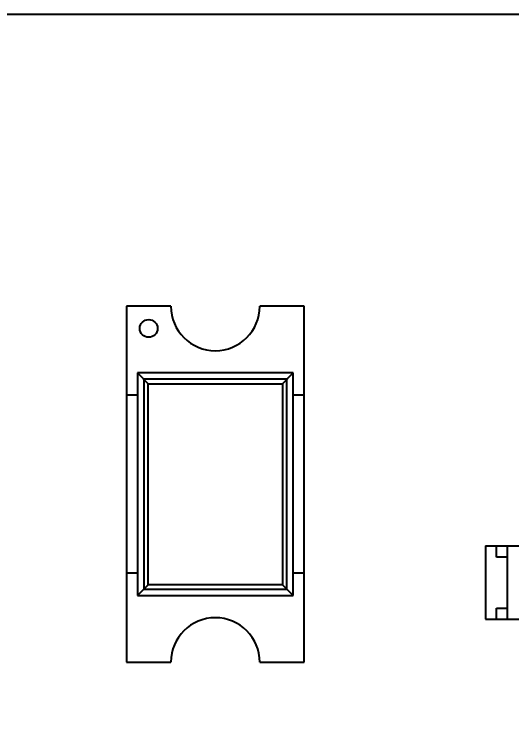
# Model space of a CAD drawing. Header units: millimetres. Extents: x 453.6 to 545.9, y 214.7 to 294.3.
# Drawn here: x 477.741 to 479.978, y 273.237 to 276.474 of the extents above; entities that cross this region are included whole.
import ezdxf

# ---------------------------------------------------------------- set-up
doc = ezdxf.new("R2010")
doc.units = ezdxf.units.MM
doc.header["$LTSCALE"] = 30.734
doc.header["$PDMODE"] = 3
doc.header["$PDSIZE"] = 0.3125
doc.layers.get('0').update_dxf_attribs({"linetype": 'CONTINUOUS'})
doc.layers.get('Defpoints').update_dxf_attribs({"linetype": 'CONTINUOUS'})
doc.layers.add('dim', color=6, linetype='CONTINUOUS', lineweight=9)
doc.styles.add('Verdana', font='verdana.ttf', dxfattribs={"height": 2.5})
doc.dimstyles.new('aaaaaaaa 3.0', dxfattribs={"dimtxt": 2.5, "dimasz": 1.5, "dimexe": 1.25, "dimexo": 0.625, "dimtad": 1, "dimdec": 1, "dimzin": 9, "dimdsep": 46, "dimtxsty": 'Verdana', "dimcen": 0, "dimazin": 0, "dimtfac": 1, "dimtofl": 0, "dimtmove": 0, "dimatfit": 3, "dimfxl": 1, "dimlwd": 25, "dimlwe": 25, "dimarcsym": 0})

# ---------------------------------------------------------------- blocks, each defined once
blk = doc.blocks.new('*D45')
at = {"layer": 'Defpoints', "color": 0}
for p in [(482.2733, 276.4739), (457.1679, 262.0629), (482.2708, 262.0629)]:
    blk.add_point(p, dxfattribs=at)
at = {"layer": 'dim', "color": 0, "lineweight": 25}
for p, q in [((481.6483, 276.4739), (455.9179, 276.4739)), ((457.1679, 274.9739), (457.1679, 263.5629)), ((481.6458, 262.0629), (455.9179, 262.0629))]:
    blk.add_line(p, q, dxfattribs=at)
at = {"layer": 'dim', "color": 0}
for points in [[(457.4179, 274.9739), (456.9179, 274.9739), (457.1679, 276.4739)], [(456.9179, 263.5629), (457.4179, 263.5629), (457.1679, 262.0629)]]:
    blk.add_solid(points, dxfattribs=at)
at = {"layer": 'dim', "color": 0, "insert": (455.2887, 269.2684), "char_height": 2.5, "attachment_point": 5, "rotation": 90, "style": 'Verdana'}
blk.add_mtext('14.4', dxfattribs=at)

msp = doc.modelspace()

# ---------------------------------------------------------------- linework, layer by layer
at = {"linetype": 'Continuous'}
for p, q in [((478.2454, 275.1628), (478.2454, 274.7628)), ((478.4454, 275.1628), (478.2454, 275.1628)), ((479.0454, 275.1627), (478.8454, 275.1627)), ((479.0454, 274.7627), (479.0454, 275.1627)), ((478.2954, 274.8628), (478.2952, 273.8628)), ((478.2954, 274.8628), (478.3437, 274.8144)), ((478.9954, 274.8627), (478.2954, 274.8628)), ((478.947, 274.8143), (478.9954, 274.8627)), ((478.9952, 273.8627), (478.9954, 274.8627)), ((478.3238, 274.8344), (478.3236, 273.8912)), ((478.9669, 274.8342), (478.3238, 274.8344)), ((478.3436, 273.9111), (478.3437, 274.8144)), ((478.3437, 274.8144), (478.947, 274.8143)), ((478.947, 274.8143), (478.9469, 273.911)), ((478.9668, 273.8911), (478.9669, 274.8342)), ((478.2454, 274.7628), (478.2452, 273.5628)), ((478.2954, 274.7628), (478.2454, 274.7628)), ((479.0454, 274.7627), (478.9954, 274.7627)), ((479.0452, 273.5627), (479.0454, 274.7627)), ((479.8601, 274.0855), (479.86, 273.7555)), ((479.8601, 274.0855), (480.5401, 274.0854)), ((479.9101, 274.0355), (479.9101, 274.0855)), ((479.96, 273.7555), (479.9601, 274.0855)), ((479.9601, 274.0355), (479.9101, 274.0355)), ((478.2952, 273.9628), (478.2452, 273.9628)), ((479.0452, 273.9627), (478.9952, 273.9627)), ((478.2952, 273.8628), (478.3436, 273.9111)), ((478.9469, 273.911), (478.3436, 273.9111)), ((478.9952, 273.8627), (478.9469, 273.911)), ((478.3236, 273.8912), (478.9668, 273.8911)), ((478.2952, 273.8628), (478.9952, 273.8627)), ((479.91, 273.7555), (479.91, 273.8055)), ((479.91, 273.8055), (479.96, 273.8055)), ((479.86, 273.7555), (480.54, 273.7554)), ((478.2452, 273.5628), (478.4452, 273.5628)), ((478.8452, 273.5627), (479.0452, 273.5627))]:
    msp.add_line(p, q, dxfattribs=at)
msp.add_circle((478.3454, 275.0628), 0.04, dxfattribs=at)
for centre, start, end in [((478.6454, 275.1627), 179.99, 359.99), ((478.6452, 273.5627), 359.99, 179.99)]:
    msp.add_arc(centre, 0.2, start, end, dxfattribs=at)

# ---------------------------------------------------------------- dimensions: what is measured, and where the dimension line sits
at = {"layer": 'dim'}
dim = msp.add_linear_dim(base=(457.1679, 262.0629), p1=(482.2733, 276.4739), p2=(482.2708, 262.0629), angle=90, dimstyle='aaaaaaaa 3.0', dxfattribs=at)
dim.commit()
dim.dimension.update_dxf_attribs({"geometry": '*D45', "text_midpoint": (457.1679, 269.2684), "dimtype": 160})

doc.saveas('drawing.dxf')
